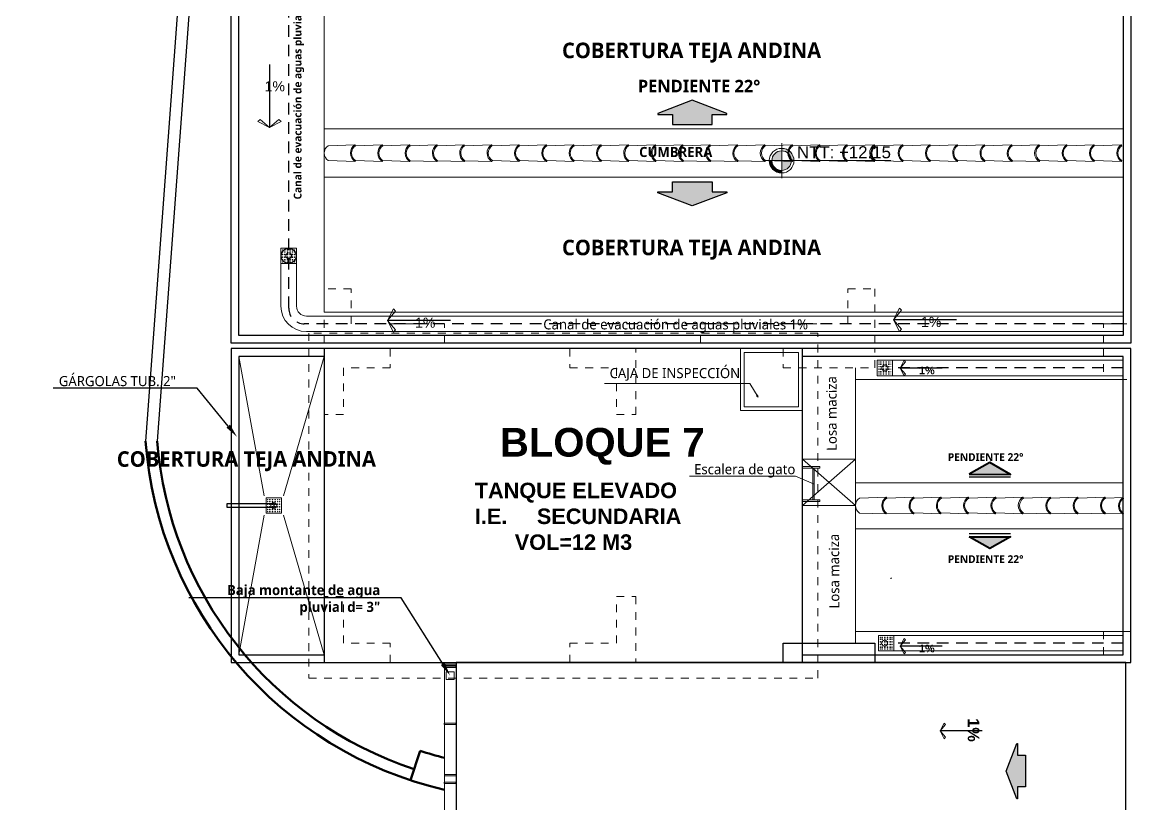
# Model space of a CAD drawing. Header units: metres. Extents: x 27 to 147, y -173 to 8.
# Drawn here: x 37.69 to 51.99, y -132.6 to -122.51 of the extents above; entities that cross this region are included whole.
import ezdxf
from ezdxf import colors
from ezdxf.entities.mleader import LeaderData, LeaderLine
from ezdxf.enums import TextEntityAlignment as Align
from ezdxf.math import Vec2, Vec3

# ---------------------------------------------------------------- set-up
doc = ezdxf.new("R2010")
doc.units = ezdxf.units.M
for name, pattern in [('DASHED2', [0.375, 0.25, -0.125]), ('HIDDEN2', [0.1875, 0.125, -0.0625]), ('Trazo pequeño', [3, 2, -1])]:
    doc.linetypes.add(name, pattern=pattern)
for name, color, linetype, lineweight in [('2D Drafting - General_Pen_No__46', 7, 'Continuous', 25), ('canal de evacuacion', 1, 'Continuous', 20), ('COLUMNAS 50', 32, 'Continuous', 70), ('cotas', 7, 'Continuous', 5), ('Cotas varias El', 253, 'Continuous', 13), ('Equipamiento SR', 23, 'Continuous', 0), ('Estructura Compleja - Cubiertas_Pluma_Nº__32', 15, 'Continuous', 35), ('GRAFO 0 BLANCO', 7, 'Continuous', 0), ('grafo 2', 31, 'Continuous', 20), ('GRAFO 4', 7, 'Continuous', 30), ('GRAFO01', 7, 'Continuous', 0), ('GRfo 3', 7, 'Continuous', 30), ('GYF-RESERVORIOS', 14, 'Continuous', 30), ('I.S. CANALETAS', 12, 'Continuous', 0), ('I.S.-CANALETAS M', 160, 'Continuous', 15), ('I.S.-PLANTAS', 251, 'Continuous', 13), ('Interior - Mobiliario', 7, 'Continuous', 5), ('letras sr', 7, 'Continuous', 5), ('linea0016', 144, 'HIDDEN2', 9), ('Lineas Referencia', 73, 'Continuous', 13), ('muro de contencion', 211, 'Continuous', 50), ('S-STRS-MBND', 31, 'Trazo pequeño', 9), ('teja andina', 252, 'Continuous', 0), ('TEJAS ANDINA', 253, 'Continuous', 0), ('TEXTO 100', 7, 'Continuous', 20), ('TEXTOS-SUBTITULO', 7, 'Continuous', 30), ('Vanos', 140, 'Continuous', 5)]:
    doc.layers.add(name, color=color, linetype=linetype, lineweight=lineweight)
for name, color, linetype, lineweight, true_color in [('Interior - Furniture _Pen_No__3', 7, 'Continuous', 18, 0xff6600), ('Interior - Mobiliario _Pluma_Nº__3', 7, 'Continuous', 18, 0xff6600), ('Mobiliario', 7, 'Continuous', 0, 0x7f7f7f)]:
    doc.layers.add(name, color=color, linetype=linetype, lineweight=lineweight, true_color=true_color)
doc.styles.add('Estilo-cotas', font='trebuc.ttf')
doc.styles.add('Generales', font='trebuc.ttf', dxfattribs={"height": 0.1})
doc.styles.add('GENERATED_STYLE_2', font='arial.ttf')
doc.styles.add('JOS', font='arial.ttf', dxfattribs={"height": 1})
doc.styles.add('TURBO_BASS', font='swisseb.ttf')

# ---------------------------------------------------------------- blocks, each defined once
blk = doc.blocks.new('Red 18')
at = {"layer": 'GRAFO 0 BLANCO', "linetype": 'Continuous'}
for p, q in [((0.05, 0.204), (0.046, 0.204)), ((0.046, 0.204), (0.046, 0.2)), ((0.046, 0.2), (0.046, 0.204)), ((0.046, 0.204), (0.05, 0.204)), ((0.046, 0.2), (0.05, 0.2)), ((0.05, 0.2), (0.046, 0.2)), ((0.05, 0.179), (0.046, 0.179)), ((0.046, 0.179), (0.046, 0.171)), ((0.046, 0.171), (0.046, 0.179)), ((0.046, 0.179), (0.05, 0.179)), ((0.046, 0.171), (0.05, 0.171)), ((0.05, 0.171), (0.046, 0.171)), ((0.05, 0.146), (0.046, 0.146)), ((0.046, 0.146), (0.046, 0.138)), ((0.046, 0.138), (0.046, 0.146)), ((0.046, 0.146), (0.05, 0.146)), ((0.05, 0.2), (0.05, 0.204)), ((0.05, 0.204), (0.05, 0.2)), ((0.05, 0.171), (0.05, 0.179)), ((0.05, 0.179), (0.05, 0.171)), ((0.05, 0.138), (0.05, 0.146)), ((0.05, 0.146), (0.05, 0.138)), ((0.079, 0.204), (0.071, 0.204)), ((0.071, 0.204), (0.071, 0.2)), ((0.071, 0.204), (0.079, 0.204)), ((0.071, 0.2), (0.071, 0.204)), ((0.071, 0.2), (0.079, 0.2)), ((0.079, 0.2), (0.071, 0.2)), ((0.079, 0.179), (0.071, 0.179)), ((0.071, 0.179), (0.071, 0.171)), ((0.071, 0.171), (0.071, 0.179)), ((0.071, 0.179), (0.079, 0.179)), ((0.071, 0.171), (0.079, 0.171)), ((0.079, 0.171), (0.071, 0.171)), ((0.079, 0.146), (0.071, 0.146)), ((0.071, 0.146), (0.071, 0.138)), ((0.071, 0.138), (0.071, 0.146)), ((0.071, 0.146), (0.079, 0.146)), ((0.079, 0.2), (0.079, 0.204)), ((0.079, 0.204), (0.079, 0.2)), ((0.079, 0.171), (0.079, 0.179)), ((0.079, 0.179), (0.079, 0.171)), ((0.079, 0.138), (0.079, 0.146)), ((0.079, 0.146), (0.079, 0.138)), ((0.113, 0.204), (0.104, 0.204)), ((0.104, 0.204), (0.104, 0.2)), ((0.104, 0.204), (0.113, 0.204)), ((0.104, 0.2), (0.104, 0.204)), ((0.104, 0.2), (0.113, 0.2)), ((0.113, 0.2), (0.104, 0.2)), ((0.113, 0.179), (0.104, 0.179)), ((0.104, 0.179), (0.104, 0.171)), ((0.104, 0.171), (0.104, 0.179)), ((0.104, 0.179), (0.113, 0.179)), ((0.104, 0.171), (0.113, 0.171)), ((0.113, 0.171), (0.104, 0.171)), ((0.113, 0.146), (0.104, 0.146)), ((0.104, 0.146), (0.104, 0.138)), ((0.104, 0.138), (0.104, 0.146)), ((0.104, 0.146), (0.113, 0.146)), ((0.113, 0.2), (0.113, 0.204)), ((0.113, 0.204), (0.113, 0.2)), ((0.113, 0.171), (0.113, 0.179)), ((0.113, 0.179), (0.113, 0.171)), ((0.113, 0.138), (0.113, 0.146)), ((0.113, 0.146), (0.113, 0.138)), ((0.146, 0.204), (0.138, 0.204)), ((0.138, 0.204), (0.138, 0.2)), ((0.138, 0.204), (0.146, 0.204)), ((0.138, 0.2), (0.138, 0.204)), ((0.138, 0.2), (0.146, 0.2)), ((0.146, 0.2), (0.138, 0.2)), ((0.146, 0.179), (0.138, 0.179)), ((0.138, 0.179), (0.138, 0.171)), ((0.138, 0.171), (0.138, 0.179)), ((0.138, 0.179), (0.146, 0.179)), ((0.138, 0.171), (0.146, 0.171)), ((0.146, 0.171), (0.138, 0.171)), ((0.146, 0.146), (0.138, 0.146)), ((0.138, 0.146), (0.138, 0.138)), ((0.138, 0.138), (0.138, 0.146)), ((0.138, 0.146), (0.146, 0.146)), ((0.146, 0.2), (0.146, 0.204)), ((0.146, 0.204), (0.146, 0.2)), ((0.146, 0.171), (0.146, 0.179)), ((0.146, 0.179), (0.146, 0.171)), ((0.146, 0.138), (0.146, 0.146)), ((0.146, 0.146), (0.146, 0.138)), ((0.179, 0.204), (0.171, 0.204)), ((0.171, 0.204), (0.171, 0.2)), ((0.171, 0.204), (0.179, 0.204)), ((0.171, 0.2), (0.171, 0.204)), ((0.171, 0.2), (0.179, 0.2)), ((0.179, 0.2), (0.171, 0.2)), ((0.179, 0.179), (0.171, 0.179)), ((0.171, 0.179), (0.171, 0.171)), ((0.171, 0.171), (0.171, 0.179)), ((0.171, 0.179), (0.179, 0.179)), ((0.171, 0.171), (0.179, 0.171)), ((0.179, 0.171), (0.171, 0.171)), ((0.179, 0.146), (0.171, 0.146)), ((0.171, 0.146), (0.171, 0.138)), ((0.171, 0.138), (0.171, 0.146)), ((0.171, 0.146), (0.179, 0.146)), ((0.179, 0.2), (0.179, 0.204)), ((0.179, 0.204), (0.179, 0.2)), ((0.179, 0.171), (0.179, 0.179)), ((0.179, 0.179), (0.179, 0.171)), ((0.179, 0.138), (0.179, 0.146)), ((0.179, 0.146), (0.179, 0.138)), ((0.204, 0.204), (0.2, 0.204)), ((0.2, 0.204), (0.2, 0.2)), ((0.2, 0.2), (0.2, 0.204)), ((0.2, 0.204), (0.204, 0.204)), ((0.2, 0.2), (0.204, 0.2)), ((0.204, 0.2), (0.2, 0.2)), ((0.204, 0.179), (0.2, 0.179)), ((0.2, 0.179), (0.2, 0.171)), ((0.2, 0.171), (0.2, 0.179)), ((0.2, 0.179), (0.204, 0.179)), ((0.2, 0.171), (0.204, 0.171)), ((0.204, 0.171), (0.2, 0.171)), ((0.204, 0.146), (0.2, 0.146)), ((0.2, 0.146), (0.2, 0.138)), ((0.2, 0.138), (0.2, 0.146)), ((0.2, 0.146), (0.204, 0.146)), ((0.204, 0.2), (0.204, 0.204)), ((0.204, 0.204), (0.204, 0.2)), ((0.204, 0.171), (0.204, 0.179)), ((0.204, 0.179), (0.204, 0.171)), ((0.204, 0.138), (0.204, 0.146)), ((0.204, 0.146), (0.204, 0.138)), ((0.046, 0.138), (0.05, 0.138)), ((0.05, 0.138), (0.046, 0.138)), ((0.05, 0.113), (0.046, 0.113)), ((0.046, 0.113), (0.046, 0.104)), ((0.046, 0.104), (0.046, 0.113)), ((0.046, 0.113), (0.05, 0.113)), ((0.046, 0.104), (0.05, 0.104)), ((0.05, 0.104), (0.046, 0.104)), ((0.05, 0.079), (0.046, 0.079)), ((0.046, 0.079), (0.046, 0.071)), ((0.046, 0.071), (0.046, 0.079)), ((0.046, 0.079), (0.05, 0.079)), ((0.046, 0.071), (0.05, 0.071)), ((0.05, 0.071), (0.046, 0.071)), ((0.05, 0.05), (0.046, 0.05)), ((0.046, 0.05), (0.046, 0.046)), ((0.046, 0.046), (0.046, 0.05)), ((0.046, 0.05), (0.05, 0.05)), ((0.046, 0.046), (0.05, 0.046)), ((0.05, 0.046), (0.046, 0.046)), ((0.05, 0.104), (0.05, 0.113)), ((0.05, 0.113), (0.05, 0.104)), ((0.05, 0.071), (0.05, 0.079)), ((0.05, 0.079), (0.05, 0.071)), ((0.05, 0.046), (0.05, 0.05)), ((0.05, 0.05), (0.05, 0.046)), ((0.071, 0.138), (0.079, 0.138)), ((0.079, 0.138), (0.071, 0.138)), ((0.079, 0.113), (0.071, 0.113)), ((0.071, 0.113), (0.071, 0.104)), ((0.071, 0.104), (0.071, 0.113)), ((0.071, 0.113), (0.079, 0.113)), ((0.071, 0.104), (0.079, 0.104)), ((0.079, 0.104), (0.071, 0.104)), ((0.079, 0.079), (0.071, 0.079)), ((0.071, 0.079), (0.071, 0.071)), ((0.071, 0.071), (0.071, 0.079)), ((0.071, 0.079), (0.079, 0.079)), ((0.071, 0.071), (0.079, 0.071)), ((0.079, 0.071), (0.071, 0.071)), ((0.079, 0.05), (0.071, 0.05)), ((0.071, 0.05), (0.071, 0.046)), ((0.071, 0.05), (0.079, 0.05)), ((0.071, 0.046), (0.071, 0.05)), ((0.071, 0.046), (0.079, 0.046)), ((0.079, 0.046), (0.071, 0.046)), ((0.079, 0.104), (0.079, 0.113)), ((0.079, 0.113), (0.079, 0.104)), ((0.079, 0.071), (0.079, 0.079)), ((0.079, 0.079), (0.079, 0.071)), ((0.079, 0.046), (0.079, 0.05)), ((0.079, 0.05), (0.079, 0.046)), ((0.104, 0.138), (0.113, 0.138)), ((0.113, 0.138), (0.104, 0.138)), ((0.113, 0.113), (0.104, 0.113)), ((0.104, 0.113), (0.104, 0.104)), ((0.104, 0.104), (0.104, 0.113)), ((0.104, 0.113), (0.113, 0.113)), ((0.104, 0.104), (0.113, 0.104)), ((0.113, 0.104), (0.104, 0.104)), ((0.113, 0.079), (0.104, 0.079)), ((0.104, 0.079), (0.104, 0.071)), ((0.104, 0.071), (0.104, 0.079)), ((0.104, 0.079), (0.113, 0.079)), ((0.104, 0.071), (0.113, 0.071)), ((0.113, 0.071), (0.104, 0.071)), ((0.113, 0.05), (0.104, 0.05)), ((0.104, 0.05), (0.104, 0.046)), ((0.104, 0.05), (0.113, 0.05)), ((0.104, 0.046), (0.104, 0.05)), ((0.104, 0.046), (0.113, 0.046)), ((0.113, 0.046), (0.104, 0.046)), ((0.113, 0.104), (0.113, 0.113)), ((0.113, 0.113), (0.113, 0.104)), ((0.113, 0.071), (0.113, 0.079)), ((0.113, 0.079), (0.113, 0.071)), ((0.113, 0.046), (0.113, 0.05)), ((0.113, 0.05), (0.113, 0.046)), ((0.138, 0.138), (0.146, 0.138)), ((0.146, 0.138), (0.138, 0.138)), ((0.146, 0.113), (0.138, 0.113)), ((0.138, 0.113), (0.138, 0.104)), ((0.138, 0.104), (0.138, 0.113)), ((0.138, 0.113), (0.146, 0.113)), ((0.138, 0.104), (0.146, 0.104)), ((0.146, 0.104), (0.138, 0.104)), ((0.146, 0.079), (0.138, 0.079)), ((0.138, 0.079), (0.138, 0.071)), ((0.138, 0.071), (0.138, 0.079)), ((0.138, 0.079), (0.146, 0.079)), ((0.138, 0.071), (0.146, 0.071)), ((0.146, 0.071), (0.138, 0.071)), ((0.146, 0.05), (0.138, 0.05)), ((0.138, 0.05), (0.138, 0.046)), ((0.138, 0.05), (0.146, 0.05)), ((0.138, 0.046), (0.138, 0.05)), ((0.138, 0.046), (0.146, 0.046)), ((0.146, 0.046), (0.138, 0.046)), ((0.146, 0.104), (0.146, 0.113)), ((0.146, 0.113), (0.146, 0.104)), ((0.146, 0.071), (0.146, 0.079)), ((0.146, 0.079), (0.146, 0.071)), ((0.146, 0.046), (0.146, 0.05)), ((0.146, 0.05), (0.146, 0.046)), ((0.171, 0.138), (0.179, 0.138)), ((0.179, 0.138), (0.171, 0.138)), ((0.179, 0.113), (0.171, 0.113)), ((0.171, 0.113), (0.171, 0.104)), ((0.171, 0.104), (0.171, 0.113)), ((0.171, 0.113), (0.179, 0.113)), ((0.171, 0.104), (0.179, 0.104)), ((0.179, 0.104), (0.171, 0.104)), ((0.179, 0.079), (0.171, 0.079)), ((0.171, 0.079), (0.171, 0.071)), ((0.171, 0.071), (0.171, 0.079)), ((0.171, 0.079), (0.179, 0.079)), ((0.171, 0.071), (0.179, 0.071)), ((0.179, 0.071), (0.171, 0.071)), ((0.179, 0.05), (0.171, 0.05)), ((0.171, 0.05), (0.171, 0.046)), ((0.171, 0.05), (0.179, 0.05)), ((0.171, 0.046), (0.171, 0.05)), ((0.171, 0.046), (0.179, 0.046)), ((0.179, 0.046), (0.171, 0.046)), ((0.179, 0.104), (0.179, 0.113)), ((0.179, 0.113), (0.179, 0.104)), ((0.179, 0.071), (0.179, 0.079)), ((0.179, 0.079), (0.179, 0.071)), ((0.179, 0.046), (0.179, 0.05)), ((0.179, 0.05), (0.179, 0.046)), ((0.2, 0.138), (0.204, 0.138)), ((0.204, 0.138), (0.2, 0.138)), ((0.204, 0.113), (0.2, 0.113)), ((0.2, 0.113), (0.2, 0.104)), ((0.2, 0.104), (0.2, 0.113)), ((0.2, 0.113), (0.204, 0.113)), ((0.2, 0.104), (0.204, 0.104)), ((0.204, 0.104), (0.2, 0.104)), ((0.204, 0.079), (0.2, 0.079)), ((0.2, 0.079), (0.2, 0.071)), ((0.2, 0.071), (0.2, 0.079)), ((0.2, 0.079), (0.204, 0.079)), ((0.2, 0.071), (0.204, 0.071)), ((0.204, 0.071), (0.2, 0.071)), ((0.204, 0.05), (0.2, 0.05)), ((0.2, 0.05), (0.2, 0.046)), ((0.2, 0.046), (0.2, 0.05)), ((0.2, 0.05), (0.204, 0.05)), ((0.2, 0.046), (0.204, 0.046)), ((0.204, 0.046), (0.2, 0.046)), ((0.204, 0.104), (0.204, 0.113)), ((0.204, 0.113), (0.204, 0.104)), ((0.204, 0.071), (0.204, 0.079)), ((0.204, 0.079), (0.204, 0.071)), ((0.204, 0.046), (0.204, 0.05)), ((0.204, 0.05), (0.204, 0.046))]:
    blk.add_line(p, q, dxfattribs=at)
at = {"layer": 'GRAFO01'}
blk.add_lwpolyline([(0.025, 0.025), (0.225, 0.025), (0.225, 0.225), (0.025, 0.225)], close=True, dxfattribs=at)
at = {"layer": 'Interior - Mobiliario _Pluma_Nº__3', "linetype": 'Continuous'}
for p, q in [((0.225, 0.225), (0.025, 0.225)), ((0.025, 0.225), (0.025, 0.025)), ((0.225, 0.025), (0.225, 0.225)), ((0.025, 0.025), (0.225, 0.025))]:
    blk.add_line(p, q, dxfattribs=at)
blk = doc.blocks.new('FLECHA')
at = {"layer": 'grafo 2', "ltscale": 0.05}
for p, q in [((674350.4069, 8489809.4931, -2.952), (674350.3572, 8489809.3928, -2.952)), ((674350.4259, 8489809.4741, -2.952), (674350.3572, 8489809.3928, -2.952)), ((674350.4069, 8489809.4931, -2.952), (674350.4259, 8489809.4741, -2.952)), ((674350.4259, 8489809.3115, -2.952), (674350.3572, 8489809.3928, -2.952)), ((674350.4069, 8489809.2925, -2.952), (674350.4259, 8489809.3115, -2.952))]:
    blk.add_line(p, q, dxfattribs=at)
at = {"layer": 'grafo 2', "lineweight": 25}
blk.add_line((674350.8988, 8489809.3928, -2.952), (674350.3572, 8489809.3928, -2.952), dxfattribs=at)
at = {"layer": 'grafo 2'}
blk.add_line((674350.3572, 8489809.3928, -2.952), (674350.4069, 8489809.2925, -2.952), dxfattribs=at)
blk = doc.blocks.new('A$C295C7585')
at = {"layer": 'Mobiliario', "lineweight": 15}
for p, q in [((1.375, 3.076), (1.514, 3.404)), ((1.514, 3.404), (1.528, 3.407)), ((1.556, 2.995), (1.716, 3.314)), ((1.716, 3.314), (1.709, 3.325)), ((1.222, 2.746), (1.361, 3.074)), ((1.361, 3.074), (1.375, 3.076)), ((1.404, 2.665), (1.564, 2.983)), ((1.564, 2.983), (1.556, 2.995)), ((1.07, 2.416), (1.209, 2.743)), ((1.209, 2.743), (1.222, 2.746)), ((1.411, 2.653), (1.404, 2.665)), ((1.251, 2.334), (1.411, 2.653)), ((0.917, 2.085), (1.056, 2.413)), ((1.056, 2.413), (1.07, 2.416)), ((1.098, 2.004), (1.258, 2.323)), ((1.258, 2.323), (1.251, 2.334)), ((0.765, 1.751), (0.903, 2.079)), ((0.903, 2.079), (0.917, 2.085)), ((0.946, 1.67), (1.105, 1.989)), ((1.105, 1.989), (1.098, 2.004)), ((0.612, 1.421), (0.751, 1.749)), ((0.751, 1.749), (0.765, 1.751)), ((0.794, 1.34), (0.954, 1.658)), ((0.954, 1.658), (0.946, 1.67)), ((0.46, 1.09), (0.599, 1.418)), ((0.599, 1.418), (0.612, 1.421)), ((0.801, 1.328), (0.794, 1.34)), ((0.641, 1.009), (0.801, 1.328)), ((0.307, 0.76), (0.446, 1.088)), ((0.446, 1.088), (0.46, 1.09)), ((0.488, 0.679), (0.649, 0.997)), ((0.649, 0.997), (0.641, 1.009)), ((0.154, 0.43), (0.293, 0.758)), ((0.293, 0.758), (0.307, 0.76)), ((0.336, 0.349), (0.496, 0.667)), ((0.496, 0.667), (0.488, 0.679)), ((0.002, 0.099), (0.141, 0.427)), ((0.141, 0.427), (0.154, 0.43)), ((0.183, 0.018), (0.343, 0.337)), ((0.343, 0.337), (0.336, 0.349))]:
    blk.add_line(p, q, dxfattribs=at)
for centre, radius, start, end in [((1.646, 3.427), 0.134, 189.8042, 301.9874), ((1.646, 3.427), 0.12, 189.8042, 301.9874), ((1.493, 3.097), 0.134, 189.8042, 301.9874), ((1.493, 3.097), 0.12, 189.8042, 301.9874), ((1.34, 2.766), 0.134, 189.8042, 301.9874), ((1.34, 2.766), 0.12, 189.8042, 301.9874), ((1.188, 2.436), 0.134, 189.8042, 301.9874), ((1.188, 2.436), 0.12, 189.8042, 301.9874), ((1.034, 2.102), 0.133, 189.664, 302.1276), ((1.035, 2.106), 0.12, 189.8042, 301.9874), ((0.883, 1.771), 0.134, 189.8042, 301.9874), ((0.883, 1.771), 0.12, 189.8042, 301.9874), ((0.73, 1.441), 0.134, 189.8042, 301.9874), ((0.73, 1.441), 0.12, 189.8042, 301.9874), ((0.578, 1.111), 0.134, 189.8042, 301.9874), ((0.578, 1.111), 0.12, 189.8042, 301.9874), ((0.425, 0.78), 0.134, 189.8042, 301.9874), ((0.425, 0.78), 0.12, 189.8042, 301.9874), ((0.272, 0.45), 0.134, 189.8042, 301.9874), ((0.272, 0.45), 0.12, 189.8042, 301.9874), ((0.12, 0.12), 0.12, 189.8042, 301.9874)]:
    blk.add_arc(centre, radius, start, end, dxfattribs=at)

msp = doc.modelspace()

# ---------------------------------------------------------------- hatches: boundary and pattern name
at = {"layer": 'cotas', "lineweight": 30}
h = msp.add_hatch(color=253, dxfattribs=at)
h.dxf.hatch_style = 1
h.paths.add_polyline_path([(49.906, -128.345), (50.172, -128.192), (50.437, -128.346)])
h = msp.add_hatch(color=253, dxfattribs=at)
h.dxf.hatch_style = 1
h.paths.add_polyline_path([(49.906, -129.151), (50.172, -129.304), (50.437, -129.15)])
at = {"layer": 'Interior - Furniture _Pen_No__3', "true_color": 0x939598}
h = msp.add_hatch(color=252, dxfattribs=at)
h.dxf.hatch_style = 1
h.paths.add_polyline_path([(46.59, -123.832), (46.59, -123.704), (46.779, -123.704), (46.779, -123.691), (46.334, -123.521), (45.889, -123.691), (45.889, -123.704), (46.078, -123.704), (46.078, -123.832)])
h = msp.add_hatch(color=252, dxfattribs=at)
h.dxf.hatch_style = 1
h.paths.add_polyline_path([(46.078, -124.573), (46.078, -124.701), (45.889, -124.701), (45.889, -124.713), (46.334, -124.884), (46.779, -124.713), (46.779, -124.701), (46.59, -124.701), (46.59, -124.573)])
h = msp.add_hatch(color=252, dxfattribs=at)
h.dxf.hatch_style = 1
h.paths.add_polyline_path([(50.382, -132.174), (50.52, -132.529), (50.53, -132.529), (50.529, -132.378), (50.632, -132.378), (50.631, -131.968), (50.528, -131.969), (50.528, -131.817), (50.518, -131.818)])
at = {"layer": 'TEXTO 100', "ltscale": 1.3}
h = msp.add_hatch(color=256, dxfattribs=at)
edge = h.paths.add_edge_path()
edge.add_line((47.613, -124.3), (47.487, -124.3))
edge.add_line((47.487, -124.3), (47.487, -124.427))
edge.add_arc((47.487, -124.3), 0.126, 270, 360)
edge = h.paths.add_edge_path()
edge.add_arc((47.487, -124.3), 0.126, 90, 180)
edge.add_line((47.36, -124.3), (47.487, -124.3))
edge.add_line((47.487, -124.3), (47.487, -124.174))
edge = h.paths.add_edge_path()
edge.add_line((47.487, -124.142), (47.487, -124.174))
edge.add_arc((47.487, -124.3), 0.126, 0, 90, ccw=False)
edge.add_line((47.613, -124.3), (47.645, -124.3))
edge.add_arc((47.487, -124.3), 0.159, 0, 90)
msp.add_hatch(color=256, dxfattribs=at).paths.add_polyline_path([(47.36, -124.3), (47.328, -124.3, 0.416353), (47.488, -124.459), (47.488, -124.427, -0.416899)])

# ---------------------------------------------------------------- linework, layer by layer
at = {"color": 251, "true_color": 0x636466}
for p, q in [((39.761, -121.513), (39.285, -127.919)), ((39.911, -121.524), (39.435, -127.918))]:
    msp.add_line(p, q, dxfattribs=at)
at = {"lineweight": 30}
msp.add_lwpolyline([(46.249, -141.656), (49.927, -141.656, 0.414213), (51.927, -139.656), (51.927, -130.773), (51.927, -130.773), (51.927, -130.773), (43.29, -130.773), (43.29, -138.942), (46.249, -138.946), (46.249, -141.656)], format="xyb", dxfattribs=at)
at = {"layer": 'canal de evacuacion'}
for p, q in [((41.36, -126.304), (51.889, -126.304)), ((41.36, -126.504), (51.889, -126.504))]:
    msp.add_line(p, q, dxfattribs=at)
for points in [[(41.032, -126.176), (41.032, -125.528)], [(41.232, -126.176), (41.232, -125.528)]]:
    msp.add_lwpolyline(points, dxfattribs=at)
msp.add_circle((41.132, -125.528), 0.0375, dxfattribs=at)
msp.add_circle((41.132, -125.528), 0.0375, dxfattribs=at)
for radius in [0.328, 0.128]:
    msp.add_arc((41.36, -126.176), radius, 180, 270, dxfattribs=at)
at = {"layer": 'COLUMNAS 50', "linetype": 'Continuous', "lineweight": 25}
msp.add_lwpolyline([(47.506, -130.773), (47.506, -130.523), (48.689, -130.523), (48.689, -130.773)], close=True, dxfattribs=at)
at = {"layer": 'cotas', "color": 7, "lineweight": 25}
for p, q in [((50.437, -128.382), (49.906, -128.382)), ((50.437, -129.114), (49.906, -129.114))]:
    msp.add_line(p, q, dxfattribs=at)
at = {"layer": 'cotas', "color": 7, "lineweight": 40}
for points in [[(49.906, -128.345), (50.437, -128.346), (50.172, -128.192), (49.906, -128.345)], [(49.906, -129.151), (50.437, -129.15), (50.172, -129.304), (49.906, -129.151)]]:
    msp.add_lwpolyline(points, dxfattribs=at)
at = {"layer": 'Cotas varias El'}
for p, q in [((51.89, -123.891), (41.586, -123.891)), ((51.89, -124.514), (41.586, -124.514))]:
    msp.add_line(p, q, dxfattribs=at)
at = {"layer": 'Estructura Compleja - Cubiertas_Pluma_Nº__32', "linetype": 'Continuous', "lineweight": 25}
msp.add_arc((48.878, -129.692), 0.0207, 357.4509, 38.6865, dxfattribs=at)
at = {"layer": 'GRAFO 4', "linetype": 'Continuous'}
for points in [[(40.389, -107.354), (51.989, -107.354), (51.989, -126.654), (40.389, -126.654)], [(40.489, -107.454), (51.889, -107.454), (51.889, -126.554), (40.489, -126.554)]]:
    msp.add_lwpolyline(points, close=True, dxfattribs=at)
at = {"layer": 'GRAFO 4', "linetype": 'Continuous', "flags": 128}
for points in [[(46.779, -123.704), (46.779, -123.691), (46.334, -123.521), (45.889, -123.691), (45.889, -123.704), (46.078, -123.704), (46.078, -123.832), (46.59, -123.832), (46.59, -123.704)], [(46.779, -124.701), (46.779, -124.713), (46.334, -124.884), (45.889, -124.713), (45.889, -124.701), (46.078, -124.701), (46.078, -124.573), (46.59, -124.573), (46.59, -124.701)], [(50.53, -132.529), (50.52, -132.529), (50.382, -132.174), (50.518, -131.818), (50.528, -131.817), (50.528, -131.969), (50.631, -131.968), (50.632, -132.378), (50.529, -132.378)]]:
    msp.add_lwpolyline(points, close=True, dxfattribs=at)
at = {"layer": 'GRAFO 4', "linetype": 'Continuous'}
for points in [[(41.589, -126.724), (40.389, -126.724), (40.389, -130.773), (41.589, -130.773)], [(41.589, -130.773), (47.756, -130.773), (47.756, -126.724), (41.589, -126.724), (41.589, -130.773)], [(47.756, -130.773), (51.989, -130.773), (51.989, -126.724), (47.756, -126.724)], [(41.589, -126.824), (40.489, -126.824), (40.489, -130.673), (41.589, -130.673)], [(47.756, -130.673), (51.889, -130.673), (51.889, -126.824), (47.756, -126.824)]]:
    msp.add_lwpolyline(points, dxfattribs=at)
at = {"layer": 'GRAFO01', "color": 251, "linetype": 'DASHED2', "lineweight": 9, "ltscale": 0.2}
for points in [[(41.589, -126.654), (43.139, -126.654), (43.139, -126.404), (41.939, -126.404), (41.939, -125.954), (41.589, -125.954)], [(48.689, -126.654), (46.439, -126.654), (46.439, -126.404), (48.339, -126.404), (48.339, -125.954), (48.689, -125.954)], [(51.639, -126.654), (51.639, -126.404), (51.989, -126.404), (51.989, -126.654)], [(41.389, -130.973), (47.956, -130.973), (47.956, -126.524), (41.389, -126.524)], [(41.589, -126.724), (42.439, -126.724), (42.439, -126.974), (41.839, -126.974), (41.839, -127.574), (41.589, -127.574)], [(45.606, -126.724), (44.756, -126.724), (44.756, -126.974), (45.356, -126.974), (45.356, -127.574), (45.606, -127.574)], [(47.506, -126.724), (47.506, -126.974), (48.689, -126.974), (48.689, -126.724)], [(47.506, -126.724), (47.506, -126.974), (48.689, -126.974), (48.689, -126.724)], [(51.639, -126.724), (51.639, -127.124), (51.989, -127.124), (51.989, -126.724)], [(51.639, -126.724), (51.639, -127.124), (51.989, -127.124), (51.989, -126.724)], [(41.589, -130.773), (42.439, -130.773), (42.439, -130.523), (41.839, -130.523), (41.839, -129.922), (41.589, -129.922)], [(45.606, -130.773), (44.756, -130.773), (44.756, -130.523), (45.356, -130.523), (45.356, -129.922), (45.606, -129.922)], [(51.639, -130.373), (51.639, -130.773), (51.989, -130.773), (51.989, -130.373)], [(51.639, -130.373), (51.639, -130.773), (51.989, -130.773), (51.989, -130.373)]]:
    msp.add_lwpolyline(points, close=True, dxfattribs=at)
msp.add_lwpolyline([(47.756, -130.523), (48.689, -130.523), (48.689, -130.773), (47.756, -130.773)], dxfattribs=at)
at = {"layer": 'GRfo 3'}
msp.add_circle((41.132, -125.528), 0.0967, dxfattribs=at)
at = {"layer": 'GYF-RESERVORIOS'}
msp.add_lwpolyline([(40.339, -128.773), (40.339, -128.723), (40.939, -128.723), (40.939, -128.773)], close=True, dxfattribs=at)
at = {"layer": 'I.S. CANALETAS'}
for p, q in [((48.918, -126.874), (51.889, -126.874)), ((48.918, -127.074), (51.889, -127.074)), ((48.939, -130.423), (51.889, -130.423)), ((48.939, -130.623), (51.889, -130.623))]:
    msp.add_line(p, q, dxfattribs=at)
at = {"layer": 'I.S. CANALETAS', "lineweight": 5}
for points in [[(40.489, -126.824), (40.814, -128.623)], [(41.064, -128.623), (41.589, -126.824)], [(40.489, -130.673), (40.814, -128.873)], [(41.589, -130.673), (41.064, -128.873)]]:
    msp.add_lwpolyline(points, dxfattribs=at)
at = {"layer": 'I.S. CANALETAS'}
for centre in [(48.818, -126.974), (40.939, -128.748), (48.814, -130.523)]:
    msp.add_circle(centre, 0.0375, dxfattribs=at)
at = {"layer": 'I.S.-CANALETAS M'}
for points in [[(43.139, -130.813), (43.289, -130.813), (43.289, -130.793), (43.139, -130.793)], [(43.14, -138.942), (43.14, -130.773), (43.29, -130.773), (43.29, -138.942)], [(43.138, -130.838), (43.288, -130.838), (43.288, -130.818), (43.138, -130.818)], [(43.263, -130.891), (43.163, -130.891), (43.163, -130.991), (43.263, -130.991)], [(43.138, -131.574), (43.288, -131.574), (43.288, -131.554), (43.138, -131.554)], [(43.14, -131.574), (43.29, -131.574), (43.29, -131.554), (43.14, -131.554)], [(43.139, -132.236), (43.289, -132.236), (43.289, -132.216), (43.139, -132.216)], [(43.139, -132.236), (43.289, -132.236), (43.289, -132.216), (43.139, -132.216)], [(43.138, -132.335), (43.288, -132.335), (43.288, -132.315), (43.138, -132.315)], [(43.138, -132.335), (43.288, -132.335), (43.288, -132.315), (43.138, -132.315)]]:
    msp.add_lwpolyline(points, close=True, dxfattribs=at)
at = {"layer": 'I.S.-PLANTAS'}
for p, q in [((51.889, -128.454), (48.435, -128.454)), ((51.889, -129.048), (48.439, -129.048))]:
    msp.add_line(p, q, dxfattribs=at)
at = {"layer": 'linea0016', "linetype": 'HIDDEN2', "lineweight": 30, "ltscale": 1.2}
for p, q in [((41.132, -126.204), (41.132, -112.454)), ((51.889, -126.404), (41.332, -126.404)), ((51.889, -126.974), (48.943, -126.974)), ((51.889, -130.523), (48.939, -130.523))]:
    msp.add_line(p, q, dxfattribs=at)
at = {"layer": 'linea0016', "linetype": 'HIDDEN2', "lineweight": 30, "ltscale": 0.9}
msp.add_arc((41.332, -126.204), 0.2, 180, 270, dxfattribs=at)
at = {"layer": 'muro de contencion', "color": 251, "ltscale": 0.05, "true_color": 0x636466}
msp.add_line((42.701, -132.291), (42.827, -131.911), dxfattribs=at)
for radius, start, end in [(5, 184.3039, 256.925), (4.85, 184.4355, 251.7027), (11.15, 193.0954, 260.5949), (11, 193, 264.8828), (4.6, 251.7027, 255.7651)]:
    msp.add_arc((44.271, -127.543), radius, start, end, dxfattribs=at)
at = {"layer": 'S-STRS-MBND'}
msp.add_line((43.29, -132.142), (43.29, -138.942), dxfattribs=at)
at = {"layer": 'teja andina', "lineweight": 15}
for p, q in [((48.7, -124.107), (49.045, -124.096)), ((49.045, -124.096), (49.052, -124.108)), ((49.052, -124.108), (49.397, -124.097)), ((49.397, -124.097), (49.405, -124.108)), ((49.405, -124.108), (49.749, -124.097)), ((49.749, -124.097), (49.757, -124.108)), ((49.757, -124.108), (50.101, -124.097)), ((50.101, -124.097), (50.109, -124.108)), ((50.109, -124.108), (50.453, -124.097)), ((50.453, -124.097), (50.461, -124.109)), ((50.461, -124.109), (50.805, -124.097)), ((50.805, -124.097), (50.816, -124.107)), ((50.816, -124.107), (51.16, -124.096)), ((51.16, -124.096), (51.168, -124.107)), ((51.168, -124.107), (51.512, -124.096)), ((51.512, -124.096), (51.52, -124.107)), ((51.52, -124.107), (51.864, -124.096)), ((51.864, -124.096), (51.872, -124.107)), ((48.703, -124.299), (49.047, -124.311)), ((49.047, -124.311), (49.055, -124.3)), ((49.055, -124.3), (49.399, -124.311)), ((49.399, -124.311), (49.407, -124.3)), ((49.407, -124.3), (49.751, -124.312)), ((49.751, -124.312), (49.759, -124.3)), ((49.759, -124.3), (50.103, -124.312)), ((50.103, -124.312), (50.111, -124.3)), ((50.111, -124.3), (50.456, -124.312)), ((50.456, -124.312), (50.463, -124.301)), ((50.463, -124.301), (50.808, -124.311)), ((50.808, -124.311), (50.818, -124.299)), ((50.818, -124.299), (51.163, -124.31)), ((51.163, -124.31), (51.17, -124.299)), ((51.17, -124.299), (51.515, -124.311)), ((51.515, -124.311), (51.522, -124.299)), ((51.522, -124.299), (51.867, -124.311)), ((51.867, -124.311), (51.874, -124.299)), ((48.492, -128.653), (48.836, -128.641)), ((48.836, -128.641), (48.844, -128.652)), ((48.844, -128.652), (49.188, -128.641)), ((49.188, -128.641), (49.196, -128.652)), ((49.196, -128.652), (49.54, -128.641)), ((49.54, -128.641), (49.548, -128.652)), ((49.548, -128.652), (49.892, -128.64)), ((49.892, -128.64), (49.9, -128.652)), ((49.9, -128.652), (50.245, -128.64)), ((50.245, -128.64), (50.252, -128.651)), ((50.252, -128.651), (50.597, -128.641)), ((50.597, -128.641), (50.607, -128.653)), ((50.607, -128.653), (50.952, -128.642)), ((50.952, -128.642), (50.959, -128.653)), ((50.959, -128.653), (51.304, -128.642)), ((51.304, -128.642), (51.311, -128.653)), ((51.311, -128.653), (51.656, -128.641)), ((51.656, -128.641), (51.663, -128.653)), ((51.663, -128.653), (51.889, -128.645)), ((51.889, -128.645), (51.897, -128.656)), ((48.489, -128.845), (48.834, -128.856)), ((48.834, -128.856), (48.841, -128.845)), ((48.841, -128.845), (49.186, -128.855)), ((49.186, -128.855), (49.194, -128.844)), ((49.194, -128.844), (49.538, -128.855)), ((49.538, -128.855), (49.546, -128.844)), ((49.546, -128.844), (49.89, -128.855)), ((49.89, -128.855), (49.898, -128.844)), ((49.898, -128.844), (50.242, -128.855)), ((50.242, -128.855), (50.25, -128.844)), ((50.25, -128.844), (50.594, -128.855)), ((50.594, -128.855), (50.605, -128.846)), ((50.605, -128.846), (50.949, -128.856)), ((50.949, -128.856), (50.957, -128.845)), ((50.957, -128.845), (51.301, -128.856)), ((51.301, -128.856), (51.309, -128.845)), ((51.309, -128.845), (51.653, -128.856)), ((51.653, -128.856), (51.661, -128.845)), ((51.661, -128.845), (51.889, -128.852)), ((51.887, -128.86), (51.895, -128.849))]:
    msp.add_line(p, q, dxfattribs=at)
at = {"layer": 'teja andina'}
msp.add_lwpolyline([(48.439, -130.373), (51.889, -130.373), (51.889, -127.124), (48.439, -127.124)], close=True, dxfattribs=at)
at = {"layer": 'teja andina', "lineweight": 15}
for centre, radius, start, end in [((48.766, -124.203), 0.116, 124.5682, 236.7514), ((49.118, -124.203), 0.129, 124.5682, 236.7514), ((49.118, -124.203), 0.116, 124.5682, 236.7514), ((49.47, -124.203), 0.129, 124.5682, 236.7514), ((49.47, -124.203), 0.116, 124.5682, 236.7514), ((49.822, -124.203), 0.129, 124.5682, 236.7514), ((49.822, -124.203), 0.116, 124.5682, 236.7514), ((50.174, -124.204), 0.129, 124.5682, 236.7514), ((50.174, -124.204), 0.116, 124.5682, 236.7514), ((50.526, -124.204), 0.129, 124.5682, 236.7514), ((50.526, -124.204), 0.116, 124.5682, 236.7514), ((50.878, -124.203), 0.129, 124.428, 236.8916), ((50.882, -124.202), 0.116, 124.5682, 236.7514), ((51.234, -124.202), 0.129, 124.5682, 236.7514), ((51.234, -124.202), 0.116, 124.5682, 236.7514), ((51.586, -124.202), 0.129, 124.5682, 236.7514), ((51.586, -124.202), 0.116, 124.5682, 236.7514), ((51.938, -124.203), 0.129, 124.5682, 236.7514), ((51.938, -124.203), 0.116, 124.5682, 236.7514), ((48.907, -128.749), 0.129, 123.2486, 235.4318), ((49.259, -128.749), 0.129, 123.2486, 235.4318), ((49.611, -128.749), 0.129, 123.2486, 235.4318), ((49.963, -128.748), 0.129, 123.2486, 235.4318), ((50.315, -128.748), 0.129, 123.2486, 235.4318), ((50.667, -128.749), 0.129, 123.1084, 235.572), ((51.023, -128.75), 0.129, 123.2486, 235.4318), ((51.375, -128.75), 0.129, 123.2486, 235.4318), ((51.727, -128.749), 0.129, 123.2486, 235.4318), ((51.96, -128.753), 0.129, 123.2486, 235.4318), ((48.555, -128.749), 0.116, 123.2486, 235.4318), ((48.907, -128.749), 0.116, 123.2486, 235.4318), ((49.259, -128.749), 0.116, 123.2486, 235.4318), ((49.611, -128.749), 0.116, 123.2486, 235.4318), ((49.963, -128.748), 0.116, 123.2486, 235.4318), ((50.315, -128.748), 0.116, 123.2486, 235.4318), ((50.671, -128.75), 0.116, 123.2486, 235.4318), ((51.023, -128.75), 0.116, 123.2486, 235.4318), ((51.375, -128.75), 0.116, 123.2486, 235.4318), ((51.727, -128.749), 0.116, 123.2486, 235.4318), ((51.96, -128.753), 0.116, 123.2486, 235.4318)]:
    msp.add_arc(centre, radius, start, end, dxfattribs=at)
at = {"layer": 'TEJAS ANDINA'}
msp.add_lwpolyline([(41.589, -122.054), (51.889, -122.054), (51.889, -126.254), (41.589, -126.254)], close=True, dxfattribs=at)
at = {"layer": 'TEXTO 100', "ltscale": 1.3}
msp.add_lwpolyline([(47.264, -124.3), (48.895, -124.3), (47.488, -124.3), (47.488, -124.076), (47.488, -124.525)], dxfattribs=at)
for radius in [0.159, 0.126]:
    msp.add_circle((47.487, -124.3), radius, dxfattribs=at)
at = {"layer": 'Vanos', "color": 7}
for p, q in [((48.439, -126.974), (48.439, -130.523)), ((47.075, -127.176), (45.204, -127.176)), ((47.186, -127.352), (47.075, -127.176)), ((51.989, -127.124), (51.989, -130.373)), ((47.178, -127.32), (47.162, -127.331)), ((47.186, -127.352), (47.162, -127.331)), ((47.186, -127.352), (47.178, -127.32)), ((48.439, -128.148), (47.756, -128.148)), ((48.439, -128.148), (47.756, -128.748)), ((47.756, -128.148), (48.439, -128.748)), ((47.759, -128.245), (47.979, -128.245)), ((47.759, -128.265), (47.979, -128.265)), ((47.891, -128.265), (47.891, -128.675)), ((47.906, -128.265), (47.906, -128.675)), ((46.301, -128.37), (47.668, -128.37)), ((47.898, -128.47), (47.668, -128.37)), ((48.439, -128.748), (47.756, -128.748)), ((47.759, -128.675), (47.979, -128.675)), ((47.759, -128.695), (47.979, -128.695))]:
    msp.add_line(p, q, dxfattribs=at)
at = {"layer": 'Vanos', "color": 7, "linetype": 'DASHED2'}
msp.add_line((48.689, -130.773), (51.639, -130.773), dxfattribs=at)
at = {"layer": 'Vanos', "color": 145}
for points in [[(46.956, -127.524), (47.756, -127.524), (47.756, -126.724), (46.956, -126.724)], [(47.006, -127.474), (47.706, -127.474), (47.706, -126.774), (47.006, -126.774)]]:
    msp.add_lwpolyline(points, close=True, dxfattribs=at)
at = {"layer": 'Vanos', "color": 145, "flags": 128}
for points in [[(47.979, -128.245), (47.979, -128.265)], [(47.979, -128.675), (47.979, -128.695)]]:
    msp.add_lwpolyline(points, dxfattribs=at)

# ---------------------------------------------------------------- block references
at = {"layer": 'Equipamiento SR', "xscale": 0.9674350222721192, "yscale": 0.9674350222721192, "zscale": 0.9674350222721192, "rotation": 294.7640139528098}
for p in [(41.552, -124.146), (45.075, -124.146)]:
    msp.add_blockref('A$C295C7585', p, dxfattribs=at)
at = {"layer": 'Interior - Mobiliario', "color": 104, "linetype": 'Continuous', "lineweight": 20, "true_color": 0x029e21}
for p in [(41.007, -125.653), (48.693, -127.099)]:
    msp.add_blockref('Red 18', p, dxfattribs=at)
at = {"layer": 'Interior - Mobiliario', "color": 104, "linetype": 'Continuous', "lineweight": 20, "true_color": 0x029e21, "xscale": -1, "rotation": 180}
for p in [(40.814, -128.623), (48.71, -130.398)]:
    msp.add_blockref('Red 18', p, dxfattribs=at)
at = {"layer": 'Lineas Referencia', "xscale": 1.5, "yscale": 1.5, "zscale": 1.5, "rotation": 89.99999999999999}
msp.add_blockref('FLECHA', (12734754.973, -1011649.407, 4.428), dxfattribs=at)
at = {"layer": 'Lineas Referencia', "xscale": 1.5, "yscale": 1.5, "zscale": 1.5}
for p in [(-1011483.129, -12734840.451, 4.428), (-1011476.605, -12734840.441, 4.428)]:
    msp.add_blockref('FLECHA', p, dxfattribs=at)
at = {"layer": 'Lineas Referencia'}
for p in [(-674301.34, -8489936.367, 2.952), (-674301.34, -8489939.955, 2.952)]:
    msp.add_blockref('FLECHA', p, dxfattribs=at)
at = {"layer": 'Lineas Referencia', "xscale": -1, "rotation": 180}
msp.add_blockref('FLECHA', (-674300.826, 8489677.738, 2.952), dxfattribs=at)

# ---------------------------------------------------------------- texts
at = {"layer": '2D Drafting - General_Pen_No__46', "attachment_point": 7, "style": 'GENERATED_STYLE_2'}
for s, insert, char_height, rotation in [('{\\fTrebuchet MS|b1|i0|c0|p34;Canal de evacuación de aguas pluviales 1%}', (41.33, -124.8), 0.1, 90), ('{\\fSansSerif|b1|i0|c2|p2;1%}', (49.886, -131.492), 0.15, 270)]:
    msp.add_mtext(s, dxfattribs=dict(at, insert=insert, char_height=char_height, rotation=rotation))
for s, insert, char_height in [('{\\fSansSerif|b0|i0|c2|p2; 1%}', (40.77, -123.407), 0.13), ('\\A1;{\\fTrebuchet MS|b1|i0|c0|p34;PENDIENTE 22°}', (45.634, -123.419), 0.162), ('\\A1;{\\fTrebuchet MS|b1|i0|c0|p34;CUMBRERA}', (45.649, -124.255), 0.13), ('{\\fSansSerif|b0|i0|c2|p2; 1%}', (42.71, -126.456), 0.13), ('{\\fTrebuchet MS|b0|i0|c0|p34;Canal de evacuación de aguas pluviales 1%}', (44.414, -126.52), 0.13), ('{\\fSansSerif|b0|i0|c2|p2; 1%}', (49.234, -126.446), 0.13), ('{\\fSansSerif|b1|i0|c2|p2; 1%}', (49.22, -127.056), 0.1), ('\\A1;{\\fTrebuchet MS|b1|i0|c0|p34;PENDIENTE 22°}', (49.631, -128.173), 0.1), ('\\A1;{\\fTrebuchet MS|b1|i0|c0|p34;PENDIENTE 22°}', (49.631, -129.489), 0.1), ('{\\fSansSerif|b1|i0|c2|p2; 1%}', (49.22, -130.643), 0.1)]:
    msp.add_mtext(s, dxfattribs=dict(at, insert=insert, char_height=char_height))
at = {"layer": 'GRAFO01', "style": 'JOS'}
msp.add_text('NTT: +12.15', height=0.15526, rotation=0, dxfattribs=at).set_placement((47.685, -124.269))
at = {"layer": 'TEXTOS-SUBTITULO', "style": 'TURBO_BASS'}
msp.add_text('BLOQUE 7', height=0.3697, dxfattribs=at).set_placement((45.175, -128.117, 0), align=Align.CENTER)
at = {"layer": 'TEXTOS-SUBTITULO', "char_height": 0.2, "attachment_point": 1, "rotation": 0.0329, "style": 'TURBO_BASS'}
for s, insert in [('{\\fTrebuchet MS|b1|i0|c0|p34;COBERTURA TEJA ANDINA}', (44.655, -122.778)), ('{\\fTrebuchet MS|b1|i0|c0|p34;COBERTURA TEJA ANDINA}', (44.655, -125.32)), ('{\\fTrebuchet MS|b1|i0|c0|p34;COBERTURA TEJA ANDINA}', (38.915, -128.048)), ('\\pi-1.38221;{\\fSwis721 LtEx BT|b1|i0|c0|p34;TANQUE ELEVADO \\P\\pi-2.18161,l0.8,t-0.58161;I.E.^ISECUNDARIA\\P\\pi-0.86725,l0,tz;VOL=12 M3}', (44.913, -128.453))]:
    msp.add_mtext(s, dxfattribs=dict(at, insert=insert))
at = {"layer": 'Vanos', "color": 145, "char_height": 0.13, "attachment_point": 1, "style": 'Estilo-cotas'}
for s, insert in [('CAJA DE INSPECCIÓN', (45.269, -126.975)), ('Escalera de gato', (46.358, -128.214))]:
    msp.add_mtext_dynamic_manual_height_columns(s, width=6.02868, gutter_width=0.75, heights=[0], dxfattribs=dict(at, insert=insert))
at = {"layer": 'Vanos', "color": 145, "char_height": 0.13, "attachment_point": 1, "rotation": 90.2094, "style": 'Estilo-cotas'}
for insert in [(48.068, -128.044), (48.101, -130.077)]:
    msp.add_mtext_dynamic_manual_height_columns('Losa maciza', width=6.02868, gutter_width=0.75, heights=[0], dxfattribs=dict(at, insert=insert))

# ---------------------------------------------------------------- leaders
at = {"layer": 'letras sr'}
ml = msp.add_multileader_mtext('Standard', dxfattribs=at)
ml.set_content('\\A1;GÁRGOLAS TUB. 2"', color=256, style='Generales')
ml.set_leader_properties()
ml.build(insert=Vec2(0, 0))
ml.multileader.update_dxf_attribs({"text_right_attachment_type": 6, "dogleg_length": 0.36, "arrow_head_size": 0.18})
ctx = ml.context
ctx.base_point, ctx.char_height, ctx.arrow_head_size, ctx.landing_gap_size, ctx.plane_origin = Vec3(38.097, -127.144), 0.13, 0.18, 0.09, Vec3(38.113, -125.649)
ctx.right_attachment, ctx.text_align_type = 6, 2
notes = []
notes.append((ctx, [(1, (1, 1, 0), (39.95, -127.234), (-1, 0), 0.183, [(0, [(40.466, -127.863)], 0, [])])]))
ctx.mtext.insert, ctx.mtext.alignment, ctx.mtext.flow_direction = Vec3(39.677, -127.078), 3, 5
ml = msp.add_multileader_mtext('Standard', dxfattribs=at)
ml.set_content('{\\fTrebuchet MS|b1|i0|c0|p34;Baja montante de agua pluvial d= 3"}', color=256, style='Generales')
ml.set_leader_properties()
ml.build(insert=Vec2(0, 0))
ml.multileader.update_dxf_attribs({"text_right_attachment_type": 6, "dogleg_length": 0.183, "arrow_head_size": 0.18})
ctx = ml.context
ctx.base_point, ctx.char_height, ctx.arrow_head_size, ctx.landing_gap_size, ctx.plane_origin = Vec3(40.31, -129.856), 0.13, 0.18, 0.09, Vec3(41.981, -129.861)
ctx.right_attachment, ctx.text_align_type = 6, 2
notes.append((ctx, [(0, (1, 1, 0), (42.583, -129.939), (-1, 0), 0.183, [(0, [(43.213, -130.941)], 0, [])])]))
ctx.mtext.insert, ctx.mtext.width, ctx.mtext.defined_height, ctx.mtext.alignment, ctx.mtext.flow_direction = Vec3(42.311, -129.773), 2.43984, 1.207, 3, 5
for ctx, leaders in notes:
    for number, flags, end, landing, length, lines in leaders:
        leader = LeaderData()
        leader.index, (leader.has_last_leader_line, leader.has_dogleg_vector, leader.attachment_direction) = number, flags
        leader.last_leader_point, leader.dogleg_vector, leader.dogleg_length = Vec3(end), Vec3(landing), length
        for number, points, colour, breaks in lines:
            line = LeaderLine()
            line.index, line.vertices, line.color, line.breaks = number, Vec3.list(points), colors.encode_raw_color(colour), breaks
            leader.lines.append(line)
        ctx.leaders.append(leader)

doc.saveas('drawing.dxf')
